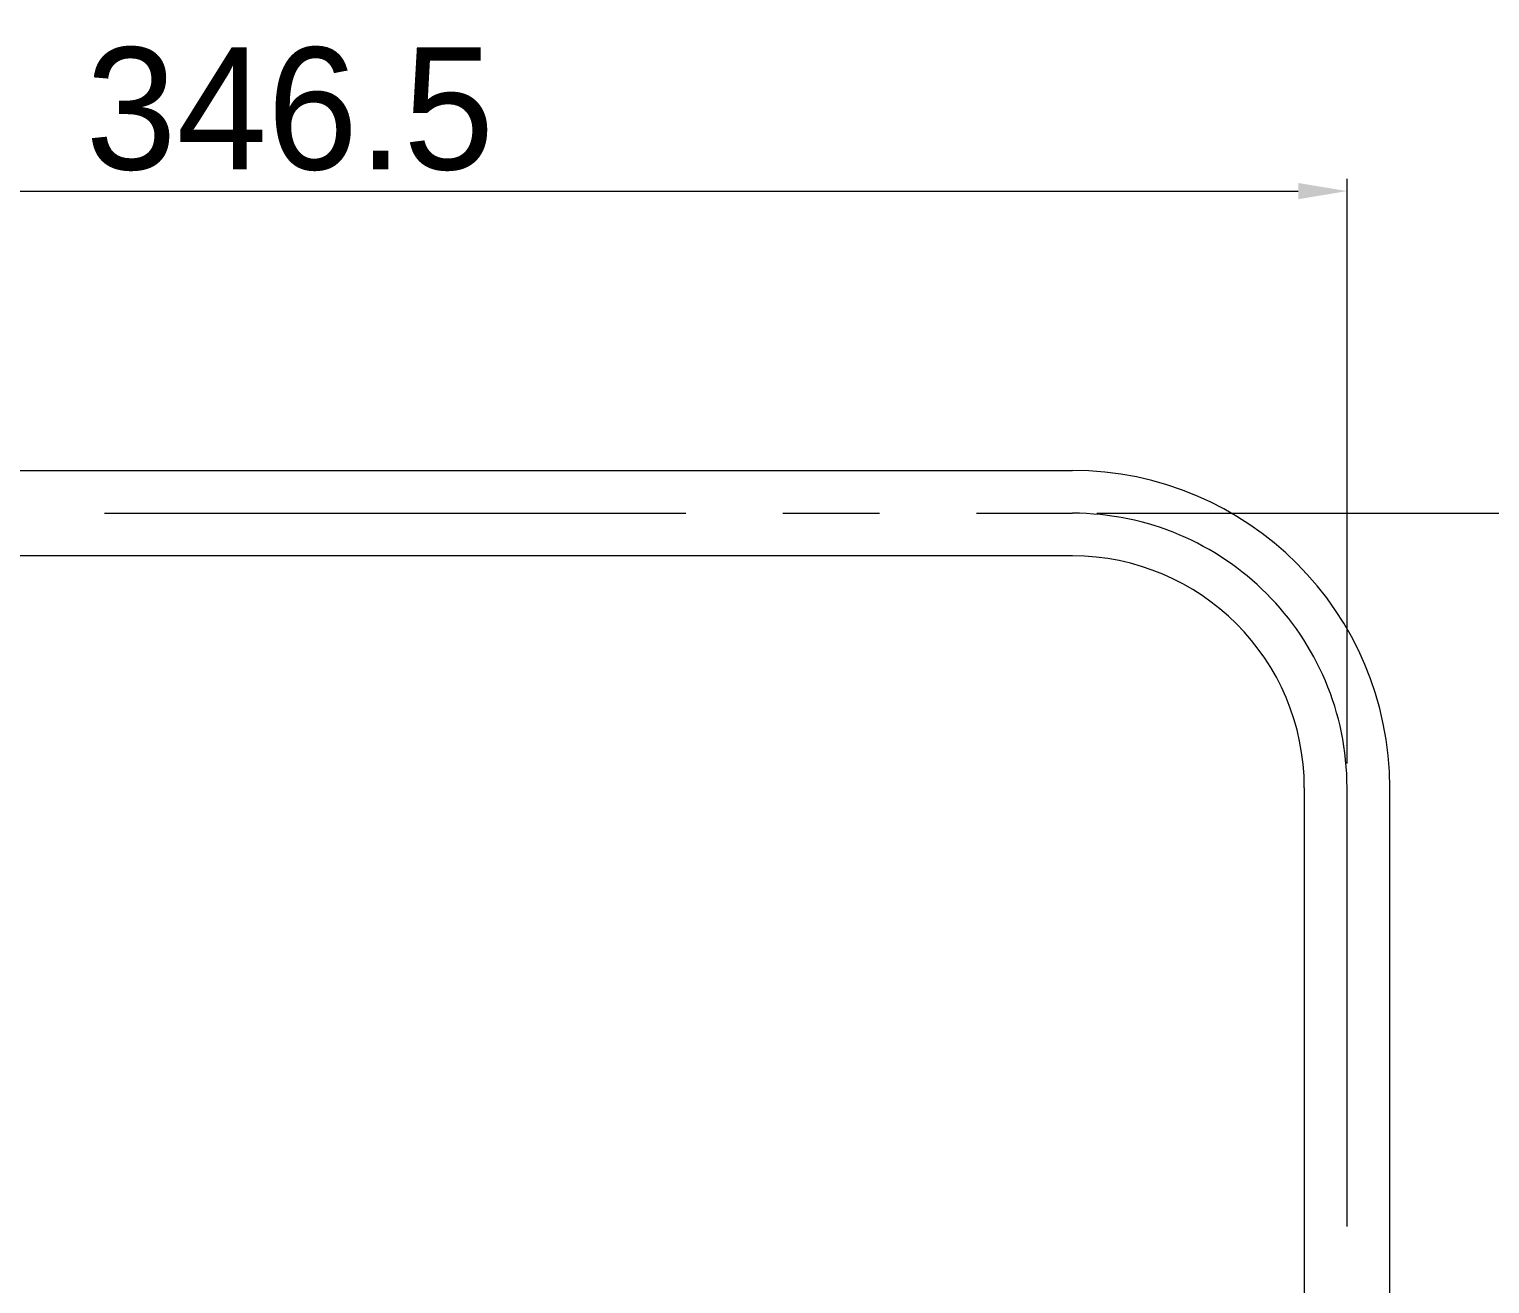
# Model space of a CAD drawing. Extents: x 8896 to 12055, y -91 to 2224.
# Drawn here: x 10619 to 10858.3, y 1221.3 to 1426.9 of the extents above; entities that cross this region are included whole.
import ezdxf

# ---------------------------------------------------------------- set-up
doc = ezdxf.new("R2010")
doc.units = 0
doc.header["$LTSCALE"] = 10
doc.header["$MEASUREMENT"] = 0
doc.header["$PDMODE"] = 3
doc.header["$PDSIZE"] = -10
doc.linetypes.add('CENTER2', pattern=[28.575, 19.05, -3.175, 3.175, -3.175])
doc.layers.get('0').update_dxf_attribs({"linetype": 'CONTINUOUS'})
doc.layers.get('DEFPOINTS').update_dxf_attribs({"linetype": 'CONTINUOUS'})
doc.layers.add('1', color=7, linetype='CONTINUOUS')
doc.layers.add('Cneter', color=1, linetype='CENTER2', lineweight=13)
doc.styles.add('Daelim Dimension', font='')
doc.styles.get('Daelim Dimension').set_extended_font_data('나눔고딕')
doc.dimstyles.new('DEFAULT', dxfattribs={"dimscale": 2, "dimtxt": 2, "dimasz": 2, "dimexe": 0, "dimexo": 2, "dimgap": 1, "dimtad": 1, "dimdec": 1, "dimzin": 9, "dimdsep": 46, "dimtxsty": 'Daelim Dimension', "dimcen": 0.5, "dimclrd": 5, "dimclre": 5, "dimclrt": 256, "dimadec": 1, "dimazin": 0, "dimtfac": 1, "dimtdec": 1, "dimtix": 1, "dimtmove": 0, "dimatfit": 3, "dimfxl": 1, "dimtolj": 1, "dimtzin": 1, "dimlwd": 9, "dimlwe": 9, "dimarcsym": 0})

# ---------------------------------------------------------------- blocks, each defined once
blk = doc.blocks.new('*D20')
at = {"color": 5, "lineweight": 9, "ltscale": 0.5, "transparency": 16777216}
for p, q in [((10793.93, 1347.57), (11137.62, 1347.57)), ((11135.62, 1339.57), (11135.62, 394.01)), ((10969.82, 386.01), (11137.62, 386.01))]:
    blk.add_line(p, q, dxfattribs=at)
at = {"color": 5, "ltscale": 0.5, "transparency": 16777216}
for points in [[(11134.29, 1339.57), (11136.95, 1339.57), (11135.62, 1347.57)], [(11134.29, 394.01), (11136.95, 394.01), (11135.62, 386.01)]]:
    blk.add_solid(points, dxfattribs=at)
at = {"layer": 'DEFPOINTS', "color": 0, "ltscale": 0.5, "transparency": 16777216}
for p in [(10789.93, 1347.57), (10965.82, 386.01), (11135.62, 386.01)]:
    blk.add_point(p, dxfattribs=at)
at = {"color": 7, "ltscale": 0.5, "transparency": 16777216, "insert": (11119.91, 866.79), "char_height": 20, "attachment_point": 5, "rotation": 90, "style": 'Daelim Dimension'}
blk.add_mtext('\\A1;(1140)', dxfattribs=at)
blk = doc.blocks.new('*D22')
at = {"color": 5, "lineweight": 9, "ltscale": 0.5, "transparency": 16777216}
for p, q in [((10488.45, 1351.57), (10488.45, 1402.34)), ((10496.45, 1400.34), (10826.93, 1400.34)), ((10834.93, 1306.57), (10834.93, 1402.34))]:
    blk.add_line(p, q, dxfattribs=at)
at = {"color": 5, "ltscale": 0.5, "transparency": 16777216}
for points in [[(10496.45, 1401.67), (10496.45, 1399.01), (10488.45, 1400.34)], [(10826.93, 1401.67), (10826.93, 1399.01), (10834.93, 1400.34)]]:
    blk.add_solid(points, dxfattribs=at)
at = {"layer": 'DEFPOINTS', "color": 0, "ltscale": 0.5, "transparency": 16777216}
for p in [(10834.93, 1400.34), (10488.45, 1347.57), (10834.93, 1302.57)]:
    blk.add_point(p, dxfattribs=at)
at = {"color": 7, "ltscale": 0.5, "transparency": 16777216, "insert": (10661.69, 1413.74), "char_height": 20, "attachment_point": 5, "style": 'Daelim Dimension'}
blk.add_mtext('\\A1;346.5', dxfattribs=at)

msp = doc.modelspace()

# ---------------------------------------------------------------- linework, layer by layer
at = {"layer": '1', "color": 7, "linetype": 'Continuous', "lineweight": 18}
for p, q in [((10465.93, 1354.57), (10789.93, 1354.57)), ((10789.93, 1340.57), (10465.93, 1340.57)), ((10827.93, 1302.57), (10827.93, 1167.57)), ((10841.93, 1167.57), (10841.93, 1302.57))]:
    msp.add_line(p, q, dxfattribs=at)
for radius in [52, 38]:
    msp.add_arc((10789.93, 1302.57), radius, 0, 90, dxfattribs=at)
at = {"layer": 'Cneter', "lineweight": 5, "ltscale": 0.5}
for p, q in [((10488.45, 1347.57), (10789.93, 1347.57)), ((10834.93, 373.44), (10834.93, 1302.57))]:
    msp.add_line(p, q, dxfattribs=at)
msp.add_arc((10789.93, 1302.57), 45, 0, 90, dxfattribs=at)

# ---------------------------------------------------------------- dimensions: what is measured, and where the dimension line sits
at = {"color": 5, "ltscale": 0.5}
dim = msp.add_linear_dim(base=(10834.93, 1400.34), p1=(10488.45, 1347.57), p2=(10834.93, 1302.57), dimstyle='DEFAULT', override={"dimtxt": 10, "dimasz": 4, "dimexe": 1, "dimdec": 1, "dimclrt": 7}, dxfattribs=at)
dim.commit()
dim.dimension.update_dxf_attribs({"geometry": '*D22', "text_midpoint": (10661.69, 1413.74)})
dim = msp.add_linear_dim(base=(11135.62, 386.01), p1=(10789.93, 1347.57), p2=(10965.82, 386.01), angle=90, text='(1140)', dimstyle='DEFAULT', override={"dimtxt": 10, "dimasz": 4, "dimexe": 1, "dimdec": 0, "dimclrt": 7}, dxfattribs=at)
dim.commit()
dim.dimension.update_dxf_attribs({"geometry": '*D20', "text_midpoint": (11119.91, 866.79)})

doc.saveas('drawing.dxf')
